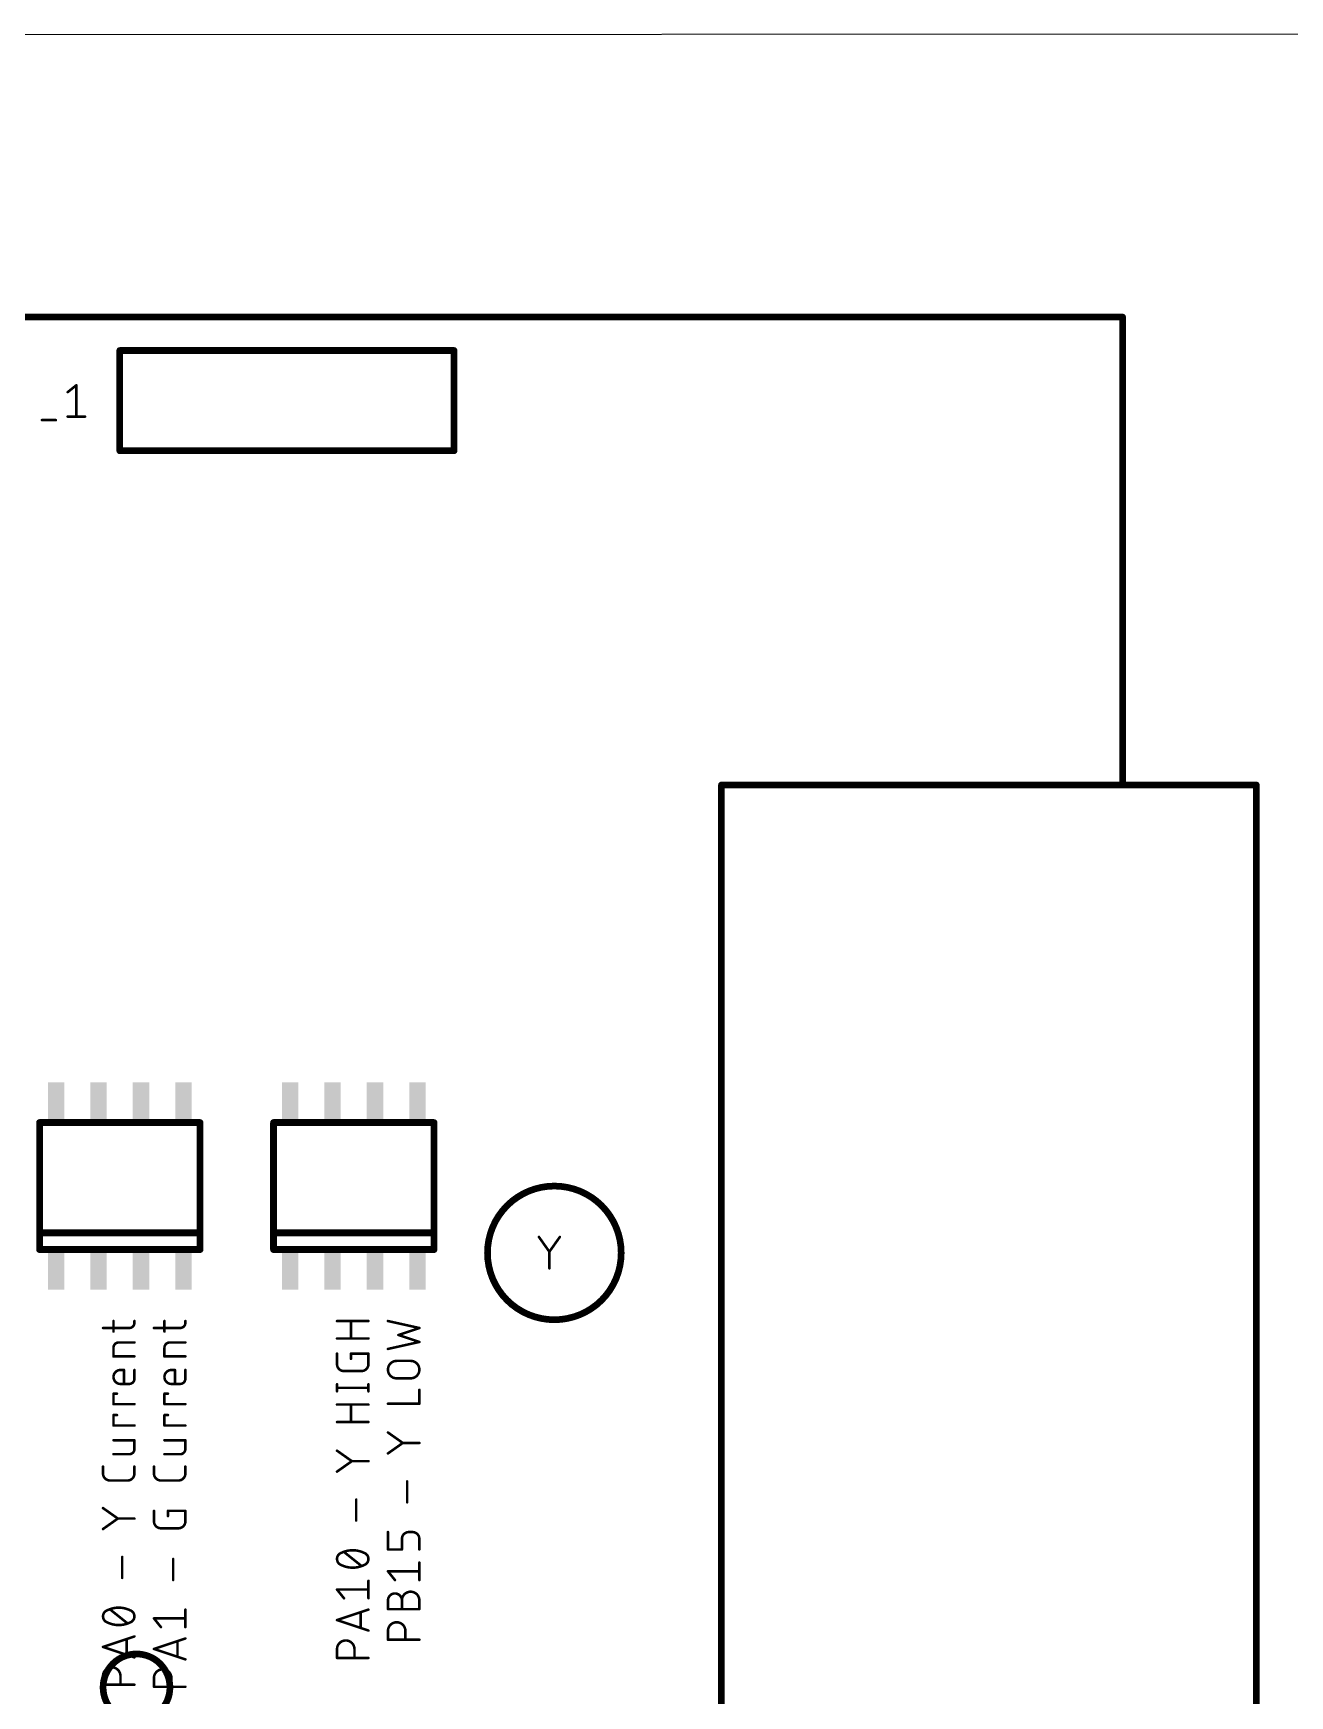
# Model space of a CAD drawing. Extents: x -18 to 127, y -8 to 112.
# Drawn here: x 16.41 to 54, y 62.75 to 112.49 of the extents above; entities that cross this region are included whole.
import ezdxf

# ---------------------------------------------------------------- set-up
doc = ezdxf.new("R2010")
doc.units = 0
for name, color, linetype in [('20', 31, 'CONTINUOUS'), ('21', 253, 'CONTINUOUS'), ('51', 253, 'CONTINUOUS')]:
    doc.layers.add(name, color=color, linetype=linetype)

# ---------------------------------------------------------------- blocks, each defined once
blk = doc.blocks.new('RECT')
blk.add_solid([(-0.5, -0.5), (0.5, -0.5), (-0.5, 0.5), (0.5, 0.5)])

msp = doc.modelspace()

# ---------------------------------------------------------------- linework, layer by layer
at = {"layer": '20'}
msp.add_line((126.873, 112.492), (-18, 112.43), dxfattribs=at)
at = {"layer": '21'}
for points, const_width in [([(0, 104), (49, 104)], 0.2), ([(49, 104), (49, 90)], 0.2), ([(19, 103), (29, 103)], 0.2), ([(19, 100), (19, 103)], 0.2), ([(29, 103), (29, 100)], 0.2), ([(17.4398, 101.7531), (17.7008, 101.9619)], 0.0762), ([(17.7008, 101.9619), (17.7008, 101.0221)], 0.0762), ([(17.4398, 101.0221), (17.9619, 101.0221)], 0.0762), ([(16.669, 100.9177), (17.0867, 100.9177)], 0.0762), ([(29, 100), (19, 100)], 0.2), ([(37, 14), (37, 90)], 0.2), ([(37, 90), (49, 90)], 0.2), ([(49, 90), (53, 90)], 0.2), ([(53, 90), (53, 14)], 0.2), ([(31.5381, 76.4779), (31.8514, 76.0341)], 0.0762), ([(31.8514, 76.0341), (32.1646, 76.4779)], 0.0762), ([(31.8514, 75.5381), (31.8514, 76.0341)], 0.0762), ([(18.4981, 73.7531), (19.2813, 73.7531)], 0.0762), ([(18.8114, 73.6486), (18.8114, 73.9619)], 0.0762), ([(19.4379, 73.9097), (19.4379, 73.9619)], 0.0762), ([(20.0221, 73.7531), (20.8053, 73.7531)], 0.0762), ([(20.3354, 73.6486), (20.3354, 73.9619)], 0.0762), ([(20.9619, 73.9097), (20.9619, 73.9619)], 0.0762), ([(25.4981, 73.9619), (26.4379, 73.9619)], 0.0762), ([(25.9158, 73.4398), (25.9158, 73.9619)], 0.0762), ([(27.9619, 73.7531), (27.0221, 73.9619)], 0.0762), ([(27.3354, 73.5442), (27.9619, 73.7531)], 0.0762), ([(18.8114, 72.9025), (18.8114, 73.1636)], 0.0762), ([(18.968, 73.3202), (19.4379, 73.3202)], 0.0762), ([(20.3354, 72.9025), (20.3354, 73.1636)], 0.0762), ([(20.492, 73.3202), (20.9619, 73.3202)], 0.0762), ([(26.4379, 73.4398), (25.4981, 73.4398)], 0.0762), ([(27.0221, 73.1265), (27.9619, 73.3354)], 0.0762), ([(27.9619, 73.3354), (27.3354, 73.5442)], 0.0762), ([(19.4379, 72.9025), (18.8114, 72.9025)], 0.0762), ([(20.9619, 72.9025), (20.3354, 72.9025)], 0.0762), ([(25.4981, 72.6733), (25.4981, 72.9865)], 0.0762), ([(25.9158, 72.8299), (25.9158, 72.9865)], 0.0762), ([(25.9158, 72.9865), (26.4379, 72.9865)], 0.0762), ([(26.4379, 72.9865), (26.4379, 72.6733)], 0.0762), ([(27.2832, 72.769), (27.7008, 72.769)], 0.0762), ([(19.0202, 72.4973), (19.1246, 72.4973)], 0.0762), ([(19.1246, 72.4973), (19.1246, 72.0796)], 0.0762), ([(19.4379, 72.4973), (19.4379, 72.2362)], 0.0762), ([(20.5442, 72.4973), (20.6486, 72.4973)], 0.0762), ([(20.6486, 72.4973), (20.6486, 72.0796)], 0.0762), ([(20.9619, 72.4973), (20.9619, 72.2362)], 0.0762), ([(26.2291, 72.4644), (25.7069, 72.4644)], 0.0762), ([(27.7008, 72.2468), (27.2832, 72.2468)], 0.0762), ([(18.8114, 71.4751), (18.8114, 71.7884)], 0.0762), ([(18.8114, 71.7884), (18.9158, 71.7884)], 0.0762), ([(19.2813, 72.0796), (19.0202, 72.0796)], 0.0762), ([(20.3354, 71.4751), (20.3354, 71.7884)], 0.0762), ([(20.3354, 71.7884), (20.4398, 71.7884)], 0.0762), ([(20.8053, 72.0796), (20.5442, 72.0796)], 0.0762), ([(25.4981, 71.8591), (25.4981, 72.0679)], 0.0762), ([(25.4981, 71.9635), (26.4379, 71.9635)], 0.0762), ([(26.4379, 71.8591), (26.4379, 72.0679)], 0.0762), ([(27.9619, 71.4866), (27.9619, 71.9043)], 0.0762), ([(19.4379, 71.4751), (18.8114, 71.4751)], 0.0762), ([(18.8114, 70.8351), (18.8114, 71.1483)], 0.0762), ([(18.8114, 71.1483), (18.9158, 71.1483)], 0.0762), ([(20.9619, 71.4751), (20.3354, 71.4751)], 0.0762), ([(20.3354, 70.8351), (20.3354, 71.1483)], 0.0762), ([(20.3354, 71.1483), (20.4398, 71.1483)], 0.0762), ([(25.4981, 71.4625), (26.4379, 71.4625)], 0.0762), ([(25.9158, 70.9404), (25.9158, 71.4625)], 0.0762), ([(27.0221, 71.4866), (27.9619, 71.4866)], 0.0762), ([(19.4379, 70.8351), (18.8114, 70.8351)], 0.0762), ([(20.9619, 70.8351), (20.3354, 70.8351)], 0.0762), ([(26.4379, 70.9404), (25.4981, 70.9404)], 0.0762), ([(27.4659, 70.3133), (27.0221, 70.6266)], 0.0762), ([(19.4379, 70.3942), (18.8114, 70.3942)], 0.0762), ([(19.4379, 70.1331), (19.4379, 70.3942)], 0.0762), ([(20.9619, 70.3942), (20.3354, 70.3942)], 0.0762), ([(20.9619, 70.1331), (20.9619, 70.3942)], 0.0762), ([(27.0221, 70.0001), (27.4659, 70.3133)], 0.0762), ([(27.9619, 70.3133), (27.4659, 70.3133)], 0.0762), ([(18.4981, 69.399), (18.4981, 69.6079)], 0.0762), ([(18.8114, 69.9765), (19.2813, 69.9765)], 0.0762), ([(19.4379, 69.6079), (19.4379, 69.399)], 0.0762), ([(20.0221, 69.399), (20.0221, 69.6079)], 0.0762), ([(20.3354, 69.9765), (20.8053, 69.9765)], 0.0762), ([(20.9619, 69.6079), (20.9619, 69.399)], 0.0762), ([(25.9419, 69.7689), (25.4981, 70.0822)], 0.0762), ([(25.4981, 69.4557), (25.9419, 69.7689)], 0.0762), ([(26.4379, 69.7689), (25.9419, 69.7689)], 0.0762), ([(19.2291, 69.1902), (18.7069, 69.1902)], 0.0762), ([(20.7531, 69.1902), (20.2309, 69.1902)], 0.0762), ([(27.5964, 68.5371), (27.5964, 69.1636)], 0.0762), ([(26.0724, 67.9926), (26.0724, 68.6192)], 0.0762), ([(18.9419, 68.0517), (18.4981, 68.365)], 0.0762), ([(20.0221, 67.969), (20.0221, 68.2823)], 0.0762), ([(20.4398, 68.1257), (20.4398, 68.2823)], 0.0762), ([(20.4398, 68.2823), (20.9619, 68.2823)], 0.0762), ([(20.9619, 68.2823), (20.9619, 67.969)], 0.0762), ([(18.4981, 67.7385), (18.9419, 68.0517)], 0.0762), ([(19.4379, 68.0517), (18.9419, 68.0517)], 0.0762), ([(20.7531, 67.7602), (20.2309, 67.7602)], 0.0762), ([(27.0221, 67.1262), (27.0221, 67.6483)], 0.0762), ([(27.7531, 67.6483), (27.6486, 67.6483)], 0.0762), ([(27.4398, 67.1262), (27.0221, 67.1262)], 0.0762), ([(27.4398, 67.4395), (27.4398, 67.1262)], 0.0762), ([(27.9619, 67.1262), (27.9619, 67.4395)], 0.0762), ([(19.0724, 66.2754), (19.0724, 66.902)], 0.0762), ([(20.5964, 66.2145), (20.5964, 66.841)], 0.0762), ([(26.2291, 66.634), (25.7069, 67.0517)], 0.0762), ([(27.9619, 66.2118), (27.9619, 66.7339)], 0.0762), ([(26.4379, 65.6674), (26.4379, 66.1895)], 0.0762), ([(27.2309, 66.2118), (27.0221, 66.4729)], 0.0762), ([(27.0221, 66.4729), (27.9619, 66.4729)], 0.0762), ([(25.7069, 65.6674), (25.4981, 65.9285)], 0.0762), ([(25.4981, 65.9285), (26.4379, 65.9285)], 0.0762), ([(19.2291, 64.9168), (18.7069, 65.3345)], 0.0762), ([(20.9619, 64.8037), (20.9619, 65.3258)], 0.0762), ([(25.4981, 65.0141), (26.4379, 65.3273)], 0.0762), ([(26.203, 65.249), (26.203, 64.7791)], 0.0762), ([(27.0221, 65.341), (27.0221, 65.6021)], 0.0762), ([(27.9619, 65.341), (27.0221, 65.341)], 0.0762), ([(27.4398, 65.341), (27.4398, 65.6021)], 0.0762), ([(27.9619, 65.6021), (27.9619, 65.341)], 0.0762), ([(20.2309, 64.8037), (20.0221, 65.0647)], 0.0762), ([(20.0221, 65.0647), (20.9619, 65.0647)], 0.0762), ([(26.4379, 64.7008), (25.4981, 65.0141)], 0.0762), ([(27.0221, 64.4266), (27.0221, 64.6877)], 0.0762), ([(27.5442, 64.6877), (27.5442, 64.4266)], 0.0762), ([(18.4981, 64.2113), (19.4379, 64.5245)], 0.0762), ([(19.4379, 63.898), (18.4981, 64.2113)], 0.0762), ([(19.203, 64.4462), (19.203, 63.9763)], 0.0762), ([(20.0221, 64.1503), (20.9619, 64.4636)], 0.0762), ([(20.9619, 63.837), (20.0221, 64.1503)], 0.0762), ([(20.727, 64.3853), (20.727, 63.9154)], 0.0762), ([(25.4981, 63.8822), (25.4981, 64.1433)], 0.0762), ([(26.0202, 64.1433), (26.0202, 63.8822)], 0.0762), ([(27.9619, 64.4266), (27.0221, 64.4266)], 0.0762), ([(26.4379, 63.8822), (25.4981, 63.8822)], 0.0762), ([(18.4981, 63.0794), (18.4981, 63.3405)], 0.0762), ([(19.0202, 63.3405), (19.0202, 63.0794)], 0.0762), ([(20.0221, 63.0185), (20.0221, 63.2795)], 0.0762), ([(20.5442, 63.2795), (20.5442, 63.0185)], 0.0762), ([(19.4379, 63.0794), (18.4981, 63.0794)], 0.0762), ([(20.9619, 63.0185), (20.0221, 63.0185)], 0.0762)]:
    msp.add_lwpolyline(points, dxfattribs=dict(at, const_width=const_width))
for points, const_width in [([(49.05, 104, 1), (48.95, 104)], 0.1), ([(49, 103.95, 1), (49, 104.05)], 0.1), ([(19, 103.05, 1), (19, 102.95)], 0.1), ([(19.05, 103, 1), (18.95, 103)], 0.1), ([(29.05, 103, 1), (28.95, 103)], 0.1), ([(29, 102.95, 1), (29, 103.05)], 0.1), ([(17.7199, 101.9619, 1), (17.6818, 101.9619)], 0.0381), ([(17.7127, 101.947, 1), (17.6889, 101.9768)], 0.0381), ([(17.4279, 101.7679, 1), (17.4517, 101.7382)], 0.0381), ([(17.4398, 101.0412, 1), (17.4398, 101.0031)], 0.0381), ([(17.6818, 101.0221, 1), (17.7199, 101.0221)], 0.0381), ([(17.9619, 101.0031, 1), (17.9619, 101.0412)], 0.0381), ([(16.669, 100.9367, 1), (16.669, 100.8986)], 0.0381), ([(17.0867, 100.8986, 1), (17.0867, 100.9367)], 0.0381), ([(19, 100.05, 1), (19, 99.95)], 0.1), ([(18.95, 100, 1), (19.05, 100)], 0.1), ([(28.95, 100, 1), (29.05, 100)], 0.1), ([(29, 99.95, 1), (29, 100.05)], 0.1), ([(37.05, 90, 1), (36.95, 90)], 0.1), ([(37, 90.05, 1), (37, 89.95)], 0.1), ([(49, 90.05, 1), (49, 89.95)], 0.1), ([(48.95, 90, 1), (49.05, 90)], 0.1), ([(49, 89.95, 1), (49, 90.05)], 0.1), ([(53.05, 90, 1), (52.95, 90)], 0.1), ([(53, 89.95, 1), (53, 90.05)], 0.1), ([(32, 74, 1), (32, 78, 1), (32, 74)], 0.2), ([(31.5537, 76.4889, 1), (31.5225, 76.4669)], 0.0381), ([(32.1802, 76.4669, 1), (32.1491, 76.4889)], 0.0381), ([(31.8704, 76.0341, 1), (31.8323, 76.0341)], 0.0381), ([(31.8358, 76.0451, 1), (31.8669, 76.0231)], 0.0381), ([(31.8358, 76.0231, 1), (31.8669, 76.0451)], 0.0381), ([(31.8323, 75.5381, 1), (31.8704, 75.5381)], 0.0381), ([(18.4981, 73.7721, 1), (18.4981, 73.734)], 0.0381), ([(18.8304, 73.9619, 1), (18.7923, 73.9619)], 0.0381), ([(18.7923, 73.6486, 1), (18.8304, 73.6486)], 0.0381), ([(19.2813, 73.7531, 0.4142), (19.4379, 73.9097)], 0.0762), ([(19.2813, 73.7721, 1), (19.2813, 73.734)], 0.0381), ([(19.2813, 73.734, 1), (19.2813, 73.7721)], 0.0381), ([(19.457, 73.9619, 1), (19.4189, 73.9619)], 0.0381), ([(19.457, 73.9097, 1), (19.4189, 73.9097)], 0.0381), ([(19.4189, 73.9097, 1), (19.457, 73.9097)], 0.0381), ([(20.0221, 73.7721, 1), (20.0221, 73.734)], 0.0381), ([(20.3544, 73.9619, 1), (20.3163, 73.9619)], 0.0381), ([(20.3163, 73.6486, 1), (20.3544, 73.6486)], 0.0381), ([(20.8053, 73.7531, 0.4142), (20.9619, 73.9097)], 0.0762), ([(20.8053, 73.7721, 1), (20.8053, 73.734)], 0.0381), ([(20.8053, 73.734, 1), (20.8053, 73.7721)], 0.0381), ([(20.9809, 73.9619, 1), (20.9428, 73.9619)], 0.0381), ([(20.9809, 73.9097, 1), (20.9428, 73.9097)], 0.0381), ([(20.9428, 73.9097, 1), (20.9809, 73.9097)], 0.0381), ([(25.4981, 73.9809, 1), (25.4981, 73.9429)], 0.0381), ([(25.9348, 73.9619, 1), (25.8967, 73.9619)], 0.0381), ([(26.4379, 73.9429, 1), (26.4379, 73.9809)], 0.0381), ([(27.0262, 73.9805, 1), (27.018, 73.9433)], 0.0381), ([(27.9679, 73.735, 1), (27.9559, 73.7711)], 0.0381), ([(27.9578, 73.7345, 1), (27.966, 73.7717)], 0.0381), ([(18.968, 73.3202, 0.4142), (18.8114, 73.1636)], 0.0762), ([(18.8304, 73.1636, 1), (18.7923, 73.1636)], 0.0381), ([(18.7923, 73.1636, 1), (18.8304, 73.1636)], 0.0381), ([(18.968, 73.3393, 1), (18.968, 73.3012)], 0.0381), ([(18.968, 73.3012, 1), (18.968, 73.3393)], 0.0381), ([(19.4379, 73.3012, 1), (19.4379, 73.3393)], 0.0381), ([(20.3544, 73.1636, 1), (20.3163, 73.1636)], 0.0381), ([(20.3163, 73.1636, 1), (20.3544, 73.1636)], 0.0381), ([(20.492, 73.3202, 0.4142), (20.3354, 73.1636)], 0.0762), ([(20.492, 73.3393, 1), (20.492, 73.3012)], 0.0381), ([(20.492, 73.3012, 1), (20.492, 73.3393)], 0.0381), ([(20.9619, 73.3012, 1), (20.9619, 73.3393)], 0.0381), ([(25.4981, 73.4588, 1), (25.4981, 73.4207)], 0.0381), ([(25.8967, 73.4398, 1), (25.9348, 73.4398)], 0.0381), ([(26.4379, 73.4207, 1), (26.4379, 73.4588)], 0.0381), ([(27.018, 73.1451, 1), (27.0262, 73.1079)], 0.0381), ([(27.3414, 73.5623, 1), (27.3293, 73.5261)], 0.0381), ([(27.3293, 73.5623, 1), (27.3414, 73.5261)], 0.0381), ([(27.9559, 73.3173, 1), (27.9679, 73.3534)], 0.0381), ([(27.966, 73.3168, 1), (27.9578, 73.354)], 0.0381), ([(18.8114, 72.9216, 1), (18.8114, 72.8835)], 0.0381), ([(18.7923, 72.9025, 1), (18.8304, 72.9025)], 0.0381), ([(19.4379, 72.8835, 1), (19.4379, 72.9216)], 0.0381), ([(20.3163, 72.9025, 1), (20.3544, 72.9025)], 0.0381), ([(20.3354, 72.9216, 1), (20.3354, 72.8835)], 0.0381), ([(20.9619, 72.8835, 1), (20.9619, 72.9216)], 0.0381), ([(25.5171, 72.6733, 1), (25.479, 72.6733)], 0.0381), ([(25.5172, 72.9865, 1), (25.4791, 72.9865)], 0.0381), ([(25.4981, 72.6733, 0.4142), (25.7069, 72.4644)], 0.0762), ([(25.4791, 72.6733, 1), (25.5172, 72.6733)], 0.0381), ([(25.9348, 72.9865, 1), (25.8967, 72.9865)], 0.0381), ([(25.8967, 72.8299, 1), (25.9348, 72.8299)], 0.0381), ([(25.9158, 73.0056, 1), (25.9158, 72.9675)], 0.0381), ([(26.2291, 72.4644, 0.4142), (26.4379, 72.6733)], 0.0762), ([(26.457, 72.9865, 1), (26.4189, 72.9865)], 0.0381), ([(26.457, 72.6733, 1), (26.4189, 72.6733)], 0.0381), ([(26.4189, 72.6733, 1), (26.457, 72.6733)], 0.0381), ([(26.4379, 72.9675, 1), (26.4379, 73.0056)], 0.0381), ([(27.2832, 72.7689, 1), (27.2832, 72.2468)], 0.0762), ([(27.2832, 72.788, 1), (27.2832, 72.7499)], 0.0381), ([(27.2832, 72.7499, 1), (27.2832, 72.788)], 0.0381), ([(27.7008, 72.2468, 1), (27.7008, 72.769)], 0.0762), ([(27.7008, 72.788, 1), (27.7008, 72.7499)], 0.0381), ([(27.7008, 72.7499, 1), (27.7008, 72.788)], 0.0381), ([(19.0202, 72.4973, 1), (19.0202, 72.0796)], 0.0762), ([(19.0202, 72.5163, 1), (19.0202, 72.4782)], 0.0381), ([(19.0202, 72.4782, 1), (19.0202, 72.5163)], 0.0381), ([(19.1437, 72.4973, 1), (19.1056, 72.4973)], 0.0381), ([(19.1246, 72.4782, 1), (19.1246, 72.5163)], 0.0381), ([(19.2813, 72.0796, 0.4142), (19.4379, 72.2362)], 0.0762), ([(19.457, 72.4973, 1), (19.4189, 72.4973)], 0.0381), ([(19.457, 72.2362, 1), (19.4189, 72.2362)], 0.0381), ([(19.4189, 72.2362, 1), (19.457, 72.2362)], 0.0381), ([(20.5442, 72.4973, 1), (20.5442, 72.0796)], 0.0762), ([(20.5442, 72.5163, 1), (20.5442, 72.4782)], 0.0381), ([(20.5442, 72.4782, 1), (20.5442, 72.5163)], 0.0381), ([(20.6677, 72.4973, 1), (20.6296, 72.4973)], 0.0381), ([(20.6486, 72.4782, 1), (20.6486, 72.5163)], 0.0381), ([(20.8053, 72.0796, 0.4142), (20.9619, 72.2362)], 0.0762), ([(20.9809, 72.4973, 1), (20.9428, 72.4973)], 0.0381), ([(20.9809, 72.2362, 1), (20.9428, 72.2362)], 0.0381), ([(20.9428, 72.2362, 1), (20.9809, 72.2362)], 0.0381), ([(25.7069, 72.4835, 1), (25.7069, 72.4454)], 0.0381), ([(25.7069, 72.4454, 1), (25.7069, 72.4835)], 0.0381), ([(26.2291, 72.4835, 1), (26.2291, 72.4454)], 0.0381), ([(26.2291, 72.4454, 1), (26.2291, 72.4835)], 0.0381), ([(27.2832, 72.2659, 1), (27.2832, 72.2278)], 0.0381), ([(27.2832, 72.2278, 1), (27.2832, 72.2659)], 0.0381), ([(27.7008, 72.2659, 1), (27.7008, 72.2278)], 0.0381), ([(27.7008, 72.2278, 1), (27.7008, 72.2659)], 0.0381), ([(18.8304, 71.7884, 1), (18.7923, 71.7884)], 0.0381), ([(18.8114, 71.8075, 1), (18.8114, 71.7694)], 0.0381), ([(18.9158, 71.7694, 1), (18.9158, 71.8075)], 0.0381), ([(19.0202, 72.0986, 1), (19.0202, 72.0605)], 0.0381), ([(19.0202, 72.0605, 1), (19.0202, 72.0986)], 0.0381), ([(19.1056, 72.0796, 1), (19.1437, 72.0796)], 0.0381), ([(19.2813, 72.0986, 1), (19.2813, 72.0605)], 0.0381), ([(19.2813, 72.0605, 1), (19.2813, 72.0986)], 0.0381), ([(20.3544, 71.7884, 1), (20.3163, 71.7884)], 0.0381), ([(20.3354, 71.8075, 1), (20.3354, 71.7694)], 0.0381), ([(20.4398, 71.7694, 1), (20.4398, 71.8075)], 0.0381), ([(20.5442, 72.0986, 1), (20.5442, 72.0605)], 0.0381), ([(20.5442, 72.0605, 1), (20.5442, 72.0986)], 0.0381), ([(20.6296, 72.0796, 1), (20.6677, 72.0796)], 0.0381), ([(20.8053, 72.0986, 1), (20.8053, 72.0605)], 0.0381), ([(20.8053, 72.0605, 1), (20.8053, 72.0986)], 0.0381), ([(25.5172, 72.0679, 1), (25.4791, 72.0679)], 0.0381), ([(25.4981, 71.9825, 1), (25.4981, 71.9444)], 0.0381), ([(25.4791, 71.8591, 1), (25.5172, 71.8591)], 0.0381), ([(26.457, 72.0679, 1), (26.4189, 72.0679)], 0.0381), ([(26.4189, 71.8591, 1), (26.457, 71.8591)], 0.0381), ([(26.4379, 71.9444, 1), (26.4379, 71.9825)], 0.0381), ([(27.9809, 71.9043, 1), (27.9428, 71.9043)], 0.0381), ([(18.8114, 71.4942, 1), (18.8114, 71.4561)], 0.0381), ([(18.7923, 71.4751, 1), (18.8304, 71.4751)], 0.0381), ([(18.8304, 71.1483, 1), (18.7923, 71.1483)], 0.0381), ([(18.8114, 71.1674, 1), (18.8114, 71.1293)], 0.0381), ([(18.9158, 71.1293, 1), (18.9158, 71.1674)], 0.0381), ([(19.4379, 71.4561, 1), (19.4379, 71.4942)], 0.0381), ([(20.3163, 71.4751, 1), (20.3544, 71.4751)], 0.0381), ([(20.3544, 71.1483, 1), (20.3163, 71.1483)], 0.0381), ([(20.3354, 71.4942, 1), (20.3354, 71.4561)], 0.0381), ([(20.3354, 71.1674, 1), (20.3354, 71.1293)], 0.0381), ([(20.4398, 71.1293, 1), (20.4398, 71.1674)], 0.0381), ([(20.9619, 71.4561, 1), (20.9619, 71.4942)], 0.0381), ([(25.4981, 71.4816, 1), (25.4981, 71.4435)], 0.0381), ([(25.9348, 71.4625, 1), (25.8967, 71.4625)], 0.0381), ([(26.4379, 71.4435, 1), (26.4379, 71.4816)], 0.0381), ([(27.0221, 71.5056, 1), (27.0221, 71.4675)], 0.0381), ([(27.9428, 71.4866, 1), (27.9809, 71.4866)], 0.0381), ([(27.9619, 71.4675, 1), (27.9619, 71.5056)], 0.0381), ([(18.8114, 70.8541, 1), (18.8114, 70.816)], 0.0381), ([(18.7923, 70.8351, 1), (18.8304, 70.8351)], 0.0381), ([(19.4379, 70.816, 1), (19.4379, 70.8541)], 0.0381), ([(20.3163, 70.8351, 1), (20.3544, 70.8351)], 0.0381), ([(20.3354, 70.8541, 1), (20.3354, 70.816)], 0.0381), ([(20.9619, 70.816, 1), (20.9619, 70.8541)], 0.0381), ([(25.4981, 70.9595, 1), (25.4981, 70.9214)], 0.0381), ([(25.8967, 70.9404, 1), (25.9348, 70.9404)], 0.0381), ([(26.4379, 70.9214, 1), (26.4379, 70.9595)], 0.0381), ([(27.0331, 70.6422, 1), (27.0111, 70.6111)], 0.0381), ([(18.8114, 70.4132, 1), (18.8114, 70.3751)], 0.0381), ([(19.2813, 69.9765, 0.4142), (19.4379, 70.1331)], 0.0762), ([(19.457, 70.3942, 1), (19.4189, 70.3942)], 0.0381), ([(19.457, 70.1331, 1), (19.4189, 70.1331)], 0.0381), ([(19.4189, 70.1331, 1), (19.457, 70.1331)], 0.0381), ([(19.4379, 70.3751, 1), (19.4379, 70.4132)], 0.0381), ([(20.3354, 70.4132, 1), (20.3354, 70.3751)], 0.0381), ([(20.8053, 69.9765, 0.4142), (20.9619, 70.1331)], 0.0762), ([(20.9809, 70.3942, 1), (20.9428, 70.3942)], 0.0381), ([(20.9809, 70.1331, 1), (20.9428, 70.1331)], 0.0381), ([(20.9428, 70.1331, 1), (20.9809, 70.1331)], 0.0381), ([(20.9619, 70.3751, 1), (20.9619, 70.4132)], 0.0381), ([(27.4659, 70.3324, 1), (27.4659, 70.2943)], 0.0381), ([(27.4769, 70.2978, 1), (27.4549, 70.3289)], 0.0381), ([(27.4549, 70.2978, 1), (27.4769, 70.3289)], 0.0381), ([(27.9619, 70.2943, 1), (27.9619, 70.3324)], 0.0381), ([(18.5172, 69.6079, 1), (18.4791, 69.6079)], 0.0381), ([(18.8114, 69.9955, 1), (18.8114, 69.9574)], 0.0381), ([(19.2813, 69.9955, 1), (19.2813, 69.9574)], 0.0381), ([(19.2813, 69.9574, 1), (19.2813, 69.9955)], 0.0381), ([(19.457, 69.6079, 1), (19.4189, 69.6079)], 0.0381), ([(20.0412, 69.6079, 1), (20.0031, 69.6079)], 0.0381), ([(20.3354, 69.9955, 1), (20.3354, 69.9574)], 0.0381), ([(20.8053, 69.9955, 1), (20.8053, 69.9574)], 0.0381), ([(20.8053, 69.9574, 1), (20.8053, 69.9955)], 0.0381), ([(20.9809, 69.6079, 1), (20.9428, 69.6079)], 0.0381), ([(25.5091, 70.0978, 1), (25.4871, 70.0666)], 0.0381), ([(25.9419, 69.788, 1), (25.9419, 69.7499)], 0.0381), ([(25.9309, 69.7534, 1), (25.9529, 69.7845)], 0.0381), ([(25.9529, 69.7534, 1), (25.9309, 69.7845)], 0.0381), ([(26.4379, 69.7499, 1), (26.4379, 69.788)], 0.0381), ([(27.0111, 70.0156, 1), (27.0331, 69.9845)], 0.0381), ([(18.5171, 69.399, 1), (18.479, 69.399)], 0.0381), ([(18.4981, 69.399, 0.4142), (18.7069, 69.1902)], 0.0762), ([(18.4791, 69.399, 1), (18.5172, 69.399)], 0.0381), ([(18.7069, 69.2092, 1), (18.7069, 69.1711)], 0.0381), ([(18.7069, 69.1711, 1), (18.7069, 69.2092)], 0.0381), ([(19.2291, 69.1902, 0.4142), (19.4379, 69.399)], 0.0762), ([(19.2291, 69.2092, 1), (19.2291, 69.1711)], 0.0381), ([(19.2291, 69.1711, 1), (19.2291, 69.2092)], 0.0381), ([(19.457, 69.399, 1), (19.4189, 69.399)], 0.0381), ([(19.4189, 69.399, 1), (19.457, 69.399)], 0.0381), ([(20.0221, 69.399, 0.4142), (20.2309, 69.1902)], 0.0762), ([(20.0411, 69.399, 1), (20.003, 69.399)], 0.0381), ([(20.0031, 69.399, 1), (20.0412, 69.399)], 0.0381), ([(20.2309, 69.2092, 1), (20.2309, 69.1711)], 0.0381), ([(20.2309, 69.1711, 1), (20.2309, 69.2092)], 0.0381), ([(20.7531, 69.1902, 0.4142), (20.9619, 69.399)], 0.0762), ([(20.7531, 69.2092, 1), (20.7531, 69.1711)], 0.0381), ([(20.7531, 69.1711, 1), (20.7531, 69.2092)], 0.0381), ([(20.9809, 69.399, 1), (20.9428, 69.399)], 0.0381), ([(20.9428, 69.399, 1), (20.9809, 69.399)], 0.0381), ([(25.4871, 69.4712, 1), (25.5091, 69.4401)], 0.0381), ([(27.6155, 69.1636, 1), (27.5774, 69.1636)], 0.0381), ([(26.0915, 68.6192, 1), (26.0534, 68.6192)], 0.0381), ([(18.5091, 68.3806, 1), (18.4871, 68.3494)], 0.0381), ([(20.0412, 68.2823, 1), (20.0031, 68.2823)], 0.0381), ([(20.4588, 68.2823, 1), (20.4207, 68.2823)], 0.0381), ([(20.4398, 68.3014, 1), (20.4398, 68.2633)], 0.0381), ([(20.9809, 68.2823, 1), (20.9428, 68.2823)], 0.0381), ([(20.9619, 68.2633, 1), (20.9619, 68.3014)], 0.0381), ([(27.5774, 68.5371, 1), (27.6155, 68.5371)], 0.0381), ([(18.4871, 67.754, 1), (18.5091, 67.7229)], 0.0381), ([(18.9419, 68.0708, 1), (18.9419, 68.0327)], 0.0381), ([(18.9529, 68.0362, 1), (18.9309, 68.0673)], 0.0381), ([(18.9309, 68.0362, 1), (18.9529, 68.0673)], 0.0381), ([(19.4379, 68.0327, 1), (19.4379, 68.0708)], 0.0381), ([(20.0221, 67.969, 0.4142), (20.2309, 67.7602)], 0.0762), ([(20.0411, 67.969, 1), (20.003, 67.969)], 0.0381), ([(20.0031, 67.969, 1), (20.0412, 67.969)], 0.0381), ([(20.2309, 67.7792, 1), (20.2309, 67.7412)], 0.0381), ([(20.2309, 67.7412, 1), (20.2309, 67.7792)], 0.0381), ([(20.4207, 68.1257, 1), (20.4588, 68.1257)], 0.0381), ([(20.7531, 67.7602, 0.4142), (20.9619, 67.969)], 0.0762), ([(20.7531, 67.7792, 1), (20.7531, 67.7412)], 0.0381), ([(20.7531, 67.7412, 1), (20.7531, 67.7792)], 0.0381), ([(20.9809, 67.969, 1), (20.9428, 67.969)], 0.0381), ([(20.9428, 67.969, 1), (20.9809, 67.969)], 0.0381), ([(26.0534, 67.9926, 1), (26.0915, 67.9926)], 0.0381), ([(27.0412, 67.6483, 1), (27.0031, 67.6483)], 0.0381), ([(27.6486, 67.6483, 0.4142), (27.4398, 67.4395)], 0.0762), ([(27.6486, 67.6674, 1), (27.6486, 67.6293)], 0.0381), ([(27.6486, 67.6293, 1), (27.6486, 67.6674)], 0.0381), ([(27.9619, 67.4395, 0.4142), (27.7531, 67.6483)], 0.0762), ([(27.7531, 67.6674, 1), (27.7531, 67.6293)], 0.0381), ([(27.7531, 67.6293, 1), (27.7531, 67.6674)], 0.0381), ([(27.0221, 67.1453, 1), (27.0221, 67.1072)], 0.0381), ([(27.4588, 67.4395, 1), (27.4207, 67.4395)], 0.0381), ([(27.4207, 67.4395, 1), (27.4588, 67.4395)], 0.0381), ([(27.4398, 67.1072, 1), (27.4398, 67.1453)], 0.0381), ([(27.9809, 67.4395, 1), (27.9428, 67.4395)], 0.0381), ([(27.9428, 67.4395, 1), (27.9809, 67.4395)], 0.0381), ([(19.0915, 66.902, 1), (19.0534, 66.902)], 0.0381), ([(20.6155, 66.841, 1), (20.5774, 66.841)], 0.0381), ([(25.6286, 67.0256, 0.3205), (25.4981, 66.8429)], 0.0762), ([(25.4981, 66.8429, 0.3205), (25.6286, 66.6601)], 0.0762), ([(25.5171, 66.8429, 1), (25.4791, 66.8429)], 0.0381), ([(25.4791, 66.8429, 1), (25.5171, 66.8429)], 0.0381), ([(25.968, 67.1039, 0.1139), (25.6286, 67.0256)], 0.0762), ([(25.637, 66.6773, 1), (25.6203, 66.643)], 0.0381), ([(25.6286, 66.6601, 0.1139), (25.968, 66.5818)], 0.0762), ([(25.6203, 67.0427, 1), (25.637, 67.0085)], 0.0381), ([(25.6224, 66.6421, 1), (25.6348, 66.6782)], 0.0381), ([(25.6348, 67.0076, 1), (25.6225, 67.0436)], 0.0381), ([(25.7188, 67.0666, 1), (25.695, 67.0368)], 0.0381), ([(26.3074, 67.0256, 0.1139), (25.968, 67.1039)], 0.0762), ([(25.968, 67.123, 1), (25.968, 67.0849)], 0.0381), ([(25.968, 66.5818, 0.1139), (26.3074, 66.6601)], 0.0762), ([(25.968, 67.0849, 1), (25.968, 67.123)], 0.0381), ([(26.2172, 66.6192, 1), (26.241, 66.6489)], 0.0381), ([(26.4379, 66.8429, 0.3205), (26.3074, 67.0256)], 0.0762), ([(26.3136, 67.0436, 1), (26.3012, 67.0076)], 0.0381), ([(26.3074, 66.6601, 0.3205), (26.4379, 66.8429)], 0.0762), ([(26.3012, 66.6782, 1), (26.3136, 66.6421)], 0.0381), ([(26.299, 67.0085, 1), (26.3157, 67.0427)], 0.0381), ([(26.3157, 66.643, 1), (26.299, 66.6773)], 0.0381), ([(26.4569, 66.8429, 1), (26.4189, 66.8429)], 0.0381), ([(26.4189, 66.8429, 1), (26.4569, 66.8429)], 0.0381), ([(27.0031, 67.1262, 1), (27.0412, 67.1262)], 0.0381), ([(27.4207, 67.1262, 1), (27.4588, 67.1262)], 0.0381), ([(27.9428, 67.1262, 1), (27.9809, 67.1262)], 0.0381), ([(27.9809, 66.7339, 1), (27.9428, 66.7339)], 0.0381), ([(19.0534, 66.2754, 1), (19.0915, 66.2754)], 0.0381), ([(20.5774, 66.2145, 1), (20.6155, 66.2145)], 0.0381), ([(25.968, 66.6009, 1), (25.968, 66.5628)], 0.0381), ([(25.968, 66.5628, 1), (25.968, 66.6009)], 0.0381), ([(26.457, 66.1895, 1), (26.4189, 66.1895)], 0.0381), ([(27.037, 66.4848, 1), (27.0072, 66.461)], 0.0381), ([(27.0221, 66.4919, 1), (27.0221, 66.4538)], 0.0381), ([(27.2161, 66.1999, 1), (27.2458, 66.2237)], 0.0381), ([(27.9428, 66.2118, 1), (27.9809, 66.2118)], 0.0381), ([(27.9619, 66.4538, 1), (27.9619, 66.4919)], 0.0381), ([(25.513, 65.9404, 1), (25.4832, 65.9166)], 0.0381), ([(25.4981, 65.9475, 1), (25.4981, 65.9094)], 0.0381), ([(25.6921, 65.6555, 1), (25.7218, 65.6793)], 0.0381), ([(26.4189, 65.6674, 1), (26.457, 65.6674)], 0.0381), ([(26.4379, 65.9094, 1), (26.4379, 65.9475)], 0.0381), ([(27.4398, 65.6021, 1), (27.0221, 65.6021)], 0.0762), ([(27.9619, 65.6021, 1), (27.4398, 65.6021)], 0.0762), ([(18.6286, 65.3084, 0.3205), (18.4981, 65.1257)], 0.0762), ([(18.4981, 65.1257, 0.3205), (18.6286, 64.9429)], 0.0762), ([(18.5171, 65.1257, 1), (18.4791, 65.1257)], 0.0381), ([(18.968, 65.3867, 0.1139), (18.6286, 65.3084)], 0.0762), ([(18.6203, 65.3255, 1), (18.637, 65.2913)], 0.0381), ([(18.6348, 65.2904, 1), (18.6225, 65.3264)], 0.0381), ([(18.7188, 65.3494, 1), (18.695, 65.3196)], 0.0381), ([(19.3074, 65.3084, 0.1139), (18.968, 65.3867)], 0.0762), ([(18.968, 65.4058, 1), (18.968, 65.3677)], 0.0381), ([(18.968, 65.3677, 1), (18.968, 65.4058)], 0.0381), ([(19.4379, 65.1257, 0.3205), (19.3074, 65.3084)], 0.0762), ([(19.3136, 65.3264, 1), (19.3012, 65.2904)], 0.0381), ([(19.3074, 64.9429, 0.3205), (19.4379, 65.1257)], 0.0762), ([(19.299, 65.2913, 1), (19.3157, 65.3255)], 0.0381), ([(19.4569, 65.1257, 1), (19.4189, 65.1257)], 0.0381), ([(20.9809, 65.3258, 1), (20.9428, 65.3258)], 0.0381), ([(26.222, 65.249, 1), (26.1839, 65.249)], 0.0381), ([(26.4439, 65.3093, 1), (26.4319, 65.3454)], 0.0381), ([(27.0412, 65.6021, 1), (27.0031, 65.6021)], 0.0381), ([(27.0031, 65.6021, 1), (27.0412, 65.6021)], 0.0381), ([(27.0221, 65.3601, 1), (27.0221, 65.322)], 0.0381), ([(27.0031, 65.341, 1), (27.0412, 65.341)], 0.0381), ([(27.4588, 65.6021, 1), (27.4207, 65.6021)], 0.0381), ([(27.4207, 65.6021, 1), (27.4588, 65.6021)], 0.0381), ([(27.4207, 65.6021, 1), (27.4588, 65.6021)], 0.0381), ([(27.4207, 65.341, 1), (27.4588, 65.341)], 0.0381), ([(27.9809, 65.6021, 1), (27.9428, 65.6021)], 0.0381), ([(27.9428, 65.6021, 1), (27.9809, 65.6021)], 0.0381), ([(27.9428, 65.341, 1), (27.9809, 65.341)], 0.0381), ([(27.9619, 65.322, 1), (27.9619, 65.3601)], 0.0381), ([(18.4791, 65.1257, 1), (18.5171, 65.1257)], 0.0381), ([(18.637, 64.9601, 1), (18.6203, 64.9258)], 0.0381), ([(18.6286, 64.9429, 0.1139), (18.968, 64.8646)], 0.0762), ([(18.6224, 64.9249, 1), (18.6348, 64.961)], 0.0381), ([(18.968, 64.8646, 0.1139), (19.3074, 64.9429)], 0.0762), ([(18.968, 64.8837, 1), (18.968, 64.8456)], 0.0381), ([(18.968, 64.8456, 1), (18.968, 64.8837)], 0.0381), ([(19.2172, 64.902, 1), (19.241, 64.9317)], 0.0381), ([(19.3012, 64.961, 1), (19.3136, 64.9249)], 0.0381), ([(19.3157, 64.9258, 1), (19.299, 64.9601)], 0.0381), ([(19.4189, 65.1257, 1), (19.4569, 65.1257)], 0.0381), ([(20.037, 65.0766, 1), (20.0072, 65.0528)], 0.0381), ([(20.0221, 65.0838, 1), (20.0221, 65.0457)], 0.0381), ([(20.2161, 64.7918, 1), (20.2458, 64.8156)], 0.0381), ([(20.9428, 64.8037, 1), (20.9809, 64.8037)], 0.0381), ([(20.9619, 65.0457, 1), (20.9619, 65.0838)], 0.0381), ([(25.5041, 65.0322, 1), (25.4921, 64.996)], 0.0381), ([(25.4921, 65.0322, 1), (25.5041, 64.996)], 0.0381), ([(26.1839, 64.7791, 1), (26.222, 64.7791)], 0.0381), ([(26.4319, 64.6827, 1), (26.4439, 64.7189)], 0.0381), ([(27.5442, 64.6877, 1), (27.0221, 64.6877)], 0.0762), ([(27.0412, 64.6877, 1), (27.0031, 64.6877)], 0.0381), ([(27.0031, 64.6877, 1), (27.0412, 64.6877)], 0.0381), ([(27.5633, 64.6877, 1), (27.5252, 64.6877)], 0.0381), ([(27.5252, 64.6877, 1), (27.5633, 64.6877)], 0.0381), ([(18.5041, 64.2294, 1), (18.4921, 64.1932)], 0.0381), ([(18.4921, 64.2294, 1), (18.5041, 64.1932)], 0.0381), ([(19.222, 64.4462, 1), (19.1839, 64.4462)], 0.0381), ([(19.4439, 64.5065, 1), (19.4319, 64.5426)], 0.0381), ([(20.0281, 64.1684, 1), (20.0161, 64.1322)], 0.0381), ([(20.0161, 64.1684, 1), (20.0281, 64.1322)], 0.0381), ([(20.746, 64.3853, 1), (20.7079, 64.3853)], 0.0381), ([(20.9679, 64.4455, 1), (20.9559, 64.4817)], 0.0381), ([(26.0202, 64.1433, 1), (25.4981, 64.1433)], 0.0762), ([(25.5172, 64.1433, 1), (25.4791, 64.1433)], 0.0381), ([(26.0393, 64.1433, 1), (26.0012, 64.1433)], 0.0381), ([(27.0221, 64.4457, 1), (27.0221, 64.4076)], 0.0381), ([(27.0031, 64.4266, 1), (27.0412, 64.4266)], 0.0381), ([(27.5252, 64.4266, 1), (27.5633, 64.4266)], 0.0381), ([(27.9619, 64.4076, 1), (27.9619, 64.4457)], 0.0381), ([(19.5, 62, 1), (19.5, 64, 1), (19.5, 62)], 0.2), ([(19.1839, 63.9763, 1), (19.222, 63.9763)], 0.0381), ([(19.4319, 63.8799, 1), (19.4439, 63.9161)], 0.0381), ([(20.7079, 63.9154, 1), (20.746, 63.9154)], 0.0381), ([(20.9559, 63.819, 1), (20.9679, 63.8551)], 0.0381), ([(25.4791, 64.1433, 1), (25.5172, 64.1433)], 0.0381), ([(25.4981, 63.9013, 1), (25.4981, 63.8632)], 0.0381), ([(25.4791, 63.8822, 1), (25.5172, 63.8822)], 0.0381), ([(26.0012, 64.1433, 1), (26.0393, 64.1433)], 0.0381), ([(26.0012, 63.8822, 1), (26.0393, 63.8822)], 0.0381), ([(26.4379, 63.8632, 1), (26.4379, 63.9013)], 0.0381), ([(19.0202, 63.3405, 1), (18.4981, 63.3405)], 0.0762), ([(18.5172, 63.3405, 1), (18.4791, 63.3405)], 0.0381), ([(18.4791, 63.3405, 1), (18.5172, 63.3405)], 0.0381), ([(19.0393, 63.3405, 1), (19.0012, 63.3405)], 0.0381), ([(19.0012, 63.3405, 1), (19.0393, 63.3405)], 0.0381), ([(20.5442, 63.2795, 1), (20.0221, 63.2795)], 0.0762), ([(20.0412, 63.2795, 1), (20.0031, 63.2795)], 0.0381), ([(20.0031, 63.2795, 1), (20.0412, 63.2795)], 0.0381), ([(20.5633, 63.2795, 1), (20.5252, 63.2795)], 0.0381), ([(20.5252, 63.2795, 1), (20.5633, 63.2795)], 0.0381), ([(18.4981, 63.0985, 1), (18.4981, 63.0604)], 0.0381), ([(18.4791, 63.0794, 1), (18.5172, 63.0794)], 0.0381), ([(19.0012, 63.0794, 1), (19.0393, 63.0794)], 0.0381), ([(19.4379, 63.0604, 1), (19.4379, 63.0985)], 0.0381), ([(20.0221, 63.0375, 1), (20.0221, 62.9994)], 0.0381), ([(20.0031, 63.0185, 1), (20.0412, 63.0185)], 0.0381), ([(20.5252, 63.0185, 1), (20.5633, 63.0185)], 0.0381), ([(20.9619, 62.9994, 1), (20.9619, 63.0375)], 0.0381)]:
    msp.add_lwpolyline(points, format="xyb", dxfattribs=dict(at, const_width=const_width))
at = {"layer": '51', "const_width": 0.2032}
for points in [[(16.6, 76.6), (16.6, 79.9)], [(16.6, 79.9), (21.4, 79.9)], [(21.4, 79.9), (21.4, 76.6)], [(23.6, 76.6), (23.6, 79.9)], [(23.6, 79.9), (28.4, 79.9)], [(28.4, 79.9), (28.4, 76.6)], [(16.6, 76.1), (16.6, 76.6)], [(21.4, 76.6), (16.6, 76.6)], [(21.4, 76.6), (21.4, 76.1)], [(23.6, 76.1), (23.6, 76.6)], [(28.4, 76.6), (23.6, 76.6)], [(28.4, 76.6), (28.4, 76.1)], [(21.4, 76.1), (16.6, 76.1)], [(28.4, 76.1), (23.6, 76.1)]]:
    msp.add_lwpolyline(points, dxfattribs=at)
at = {"layer": '51', "const_width": 0.1016}
for points in [[(16.6508, 79.9, 1), (16.5492, 79.9)], [(16.6, 79.9508, 1), (16.6, 79.8492)], [(21.4508, 79.9, 1), (21.3492, 79.9)], [(21.4, 79.8492, 1), (21.4, 79.9508)], [(23.6508, 79.9, 1), (23.5492, 79.9)], [(23.6, 79.9508, 1), (23.6, 79.8492)], [(28.4508, 79.9, 1), (28.3492, 79.9)], [(28.4, 79.8492, 1), (28.4, 79.9508)], [(16.6508, 76.6, 1), (16.5492, 76.6)], [(16.6, 76.6508, 1), (16.6, 76.5492)], [(16.5492, 76.6, 1), (16.6508, 76.6)], [(21.4508, 76.6, 1), (21.3492, 76.6)], [(21.3492, 76.6, 1), (21.4508, 76.6)], [(21.4, 76.5492, 1), (21.4, 76.6508)], [(23.6508, 76.6, 1), (23.5492, 76.6)], [(23.6, 76.6508, 1), (23.6, 76.5492)], [(23.5492, 76.6, 1), (23.6508, 76.6)], [(28.4508, 76.6, 1), (28.3492, 76.6)], [(28.3492, 76.6, 1), (28.4508, 76.6)], [(28.4, 76.5492, 1), (28.4, 76.6508)], [(16.6, 76.1508, 1), (16.6, 76.0492)], [(16.5492, 76.1, 1), (16.6508, 76.1)], [(21.3492, 76.1, 1), (21.4508, 76.1)], [(21.4, 76.0492, 1), (21.4, 76.1508)], [(23.6, 76.1508, 1), (23.6, 76.0492)], [(23.5492, 76.1, 1), (23.6508, 76.1)], [(28.3492, 76.1, 1), (28.4508, 76.1)], [(28.4, 76.0492, 1), (28.4, 76.1508)]]:
    msp.add_lwpolyline(points, format="xyb", dxfattribs=at)

# ---------------------------------------------------------------- block references
at = {"layer": '51', "xscale": 0.4902, "yscale": 1.1001}
for p in [(17.095, 80.55), (18.365, 80.55), (19.635, 80.55), (20.905, 80.55), (24.095, 80.55), (25.365, 80.55), (26.635, 80.55), (27.905, 80.55), (17.095, 75.45), (18.365, 75.45), (19.635, 75.45), (20.905, 75.45), (24.095, 75.45), (25.365, 75.45), (26.635, 75.45), (27.905, 75.45)]:
    msp.add_blockref('RECT', p, dxfattribs=at)

doc.saveas('drawing.dxf')
